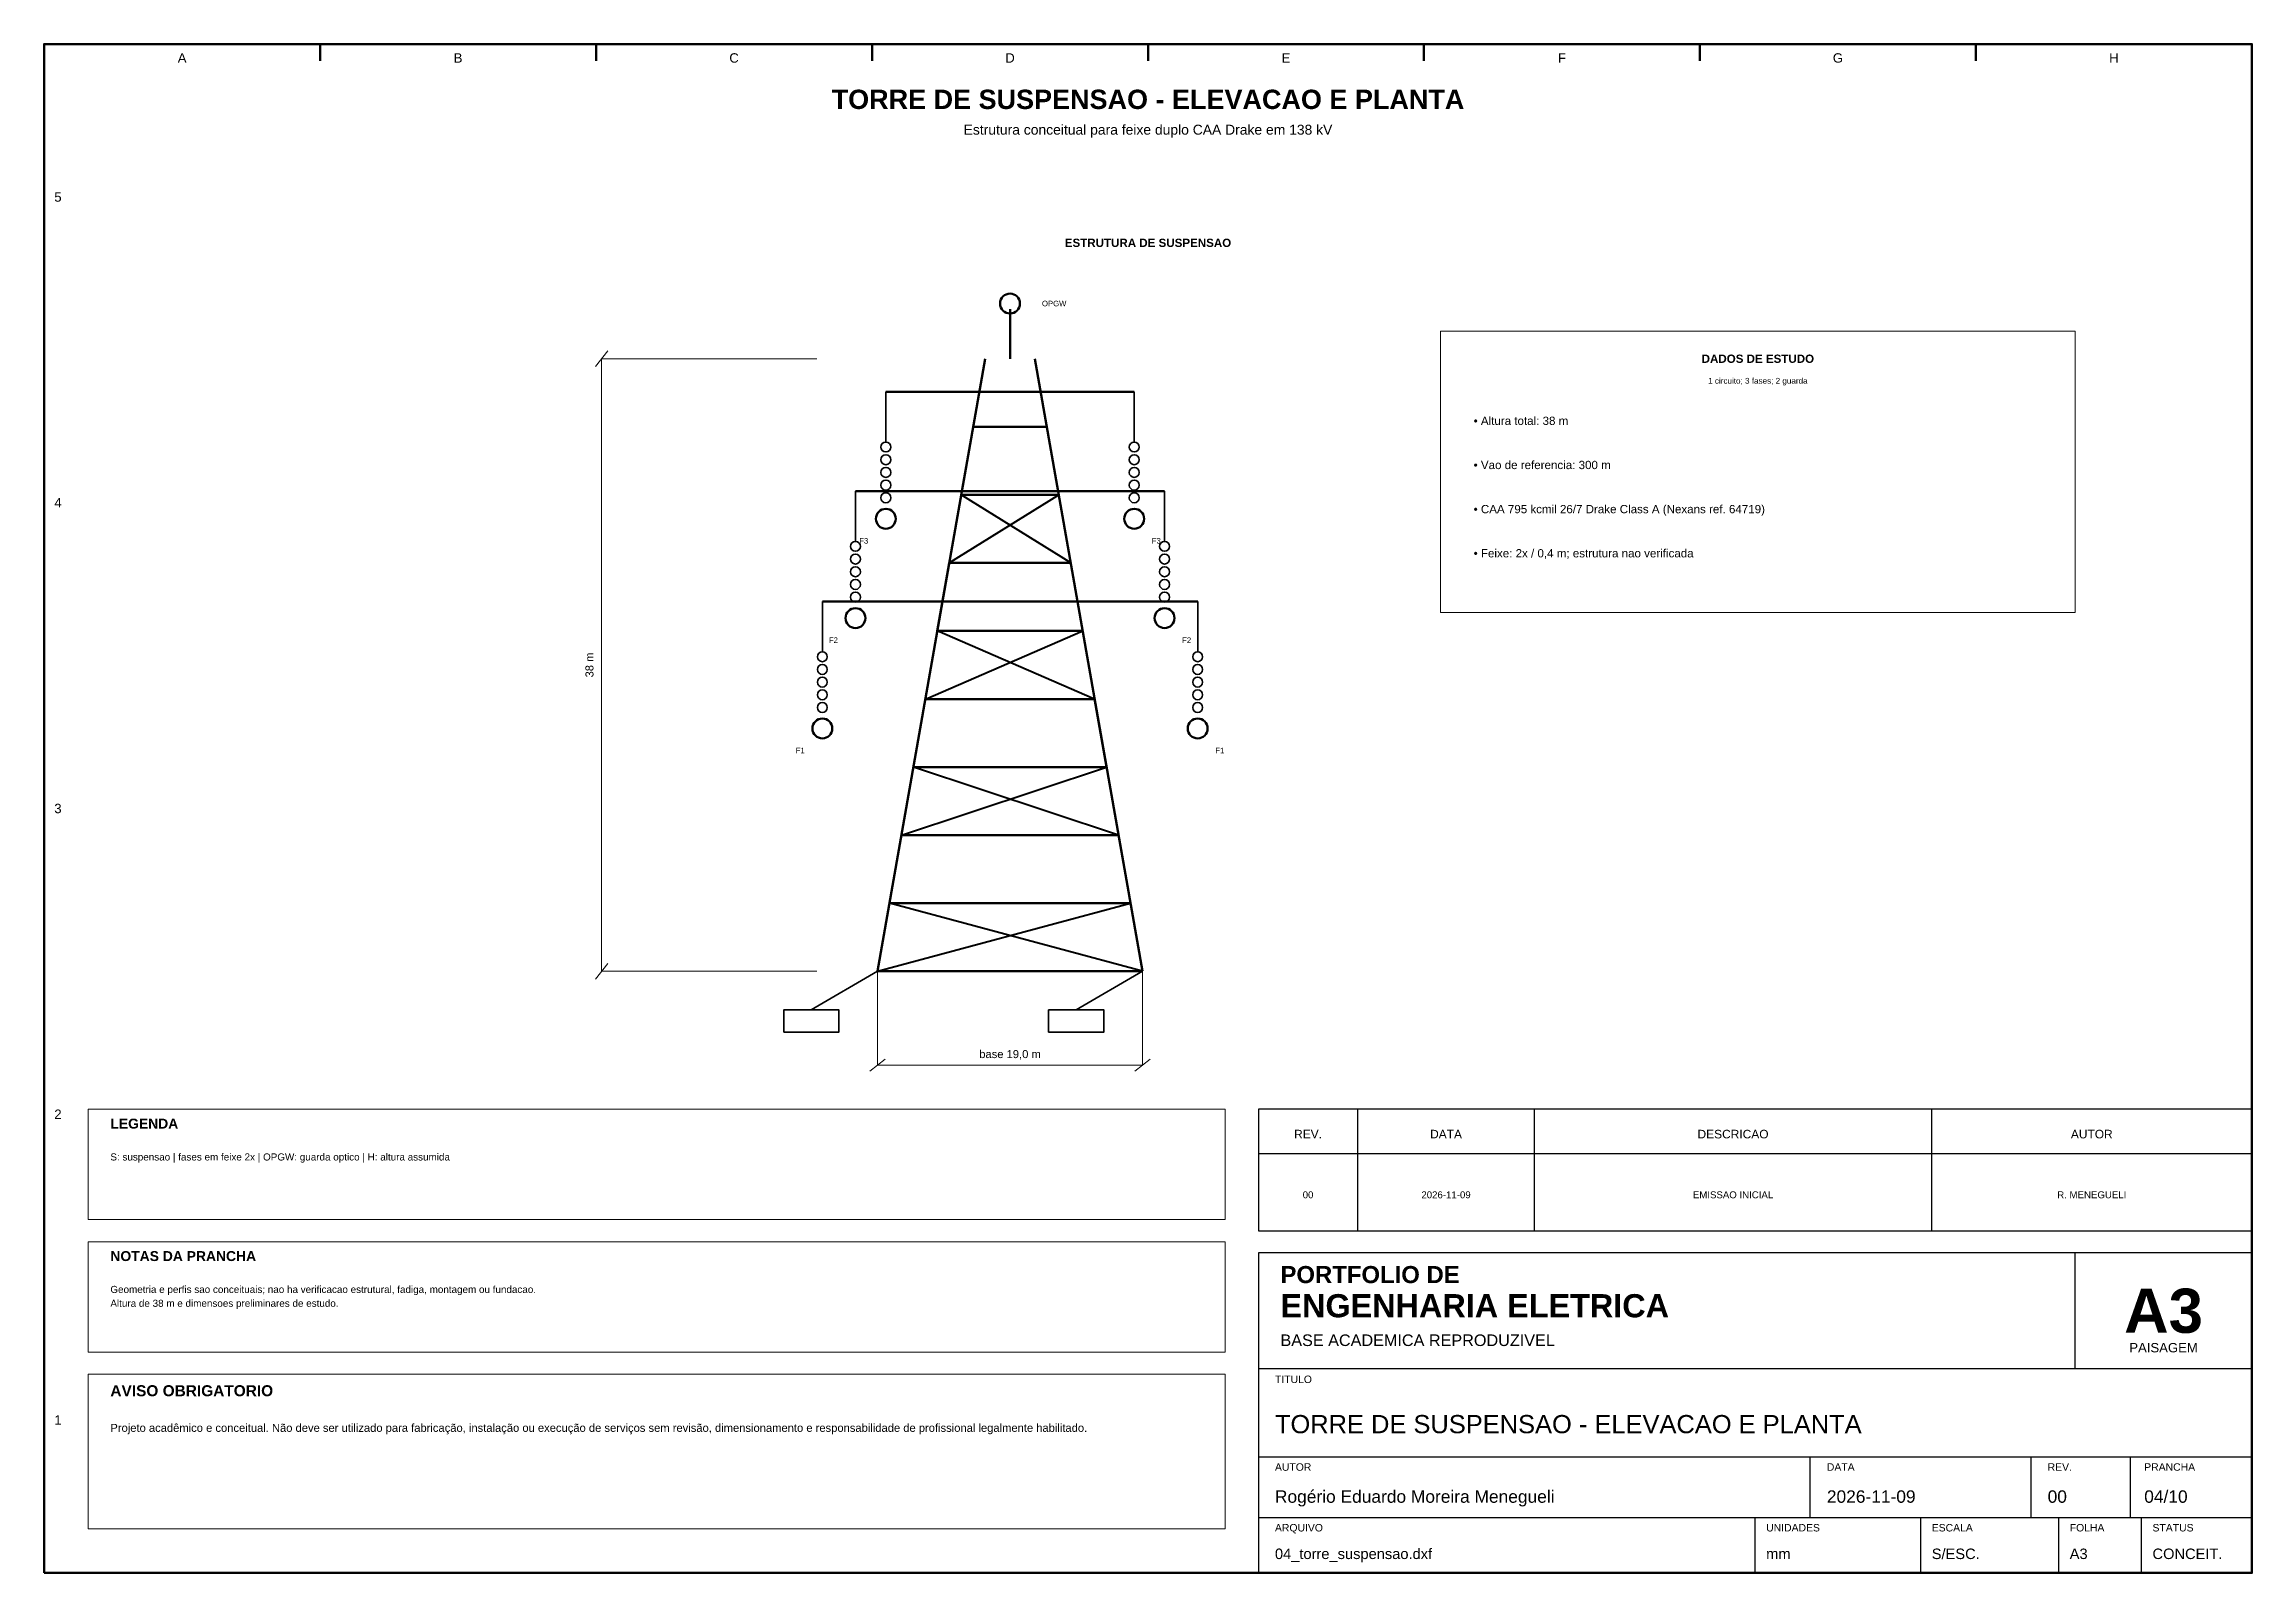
# Model space of a CAD drawing. Header units: millimetres. Extents: x 10 to 410, y 10 to 287.
import ezdxf
from ezdxf.enums import TextEntityAlignment as Align

# ---------------------------------------------------------------- set-up
doc = ezdxf.new("R2010")
doc.units = ezdxf.units.MM
for name, color, linetype, lineweight in [('00_MOLDURA', 7, 'CONTINUOUS', 50), ('01_CARIMBO', 7, 'CONTINUOUS', 25), ('02_TEXTO', 7, 'CONTINUOUS', 18), ('03_COTAS', 5, 'CONTINUOUS', 18), ('04_EQUIPAMENTOS', 250, 'CONTINUOUS', 35), ('05_POTENCIA', 1, 'CONTINUOUS', 50), ('08_CABOS', 160, 'CONTINUOUS', 35), ('11_ARQUITETURA', 8, 'CONTINUOUS', 18), ('12_LEGENDA', 7, 'CONTINUOUS', 18), ('13_NOTAS', 7, 'CONTINUOUS', 18)]:
    doc.layers.add(name, color=color, linetype=linetype, lineweight=lineweight)
doc.styles.add('PORTFOLIO_TEXTO', font='arial.ttf')
doc.styles.add('PORTFOLIO_TITULO', font='arialbd.ttf', dxfattribs={"width": 0.92})

# ---------------------------------------------------------------- blocks, each defined once
blk = doc.blocks.new('CARIMBO_A3')
at = {"layer": '01_CARIMBO'}
for p, q in [((148, 37), (148, 58)), ((0, 37), (180, 37)), ((0, 21), (180, 21)), ((100, 10), (100, 21)), ((140, 10), (140, 21)), ((158, 10), (158, 21)), ((0, 10), (180, 10)), ((90, 0), (90, 10)), ((120, 0), (120, 10)), ((145, 0), (145, 10)), ((160, 0), (160, 10))]:
    blk.add_line(p, q, dxfattribs=at)
blk.add_lwpolyline([(0, 0), (180, 0), (180, 58), (0, 58)], close=True, dxfattribs=at)
at = {"layer": '01_CARIMBO', "style": 'PORTFOLIO_TEXTO'}
for s, p in [('TITULO', (3, 34.4)), ('AUTOR', (3, 18.5)), ('DATA', (103, 18.5)), ('REV.', (143, 18.5)), ('PRANCHA', (160.5, 18.5)), ('ARQUIVO', (3, 7.5)), ('UNIDADES', (92, 7.5)), ('ESCALA', (122, 7.5)), ('FOLHA', (147, 7.5)), ('STATUS', (162, 7.5))]:
    blk.add_text(s, height=1.35, dxfattribs=at).set_placement(p)
at = {"layer": '02_TEXTO'}
for s, height, style, p in [('PORTFOLIO DE', 3.1, 'PORTFOLIO_TITULO', (4, 52.5)), ('ENGENHARIA ELETRICA', 4.2, 'PORTFOLIO_TITULO', (4, 46.3)), ('BASE ACADEMICA REPRODUZIVEL', 2.1, 'PORTFOLIO_TEXTO', (4, 41.1))]:
    blk.add_text(s, height=height, dxfattribs=dict(at, style=style)).set_placement(p)
for s, height, style, p in [('A3', 8, 'PORTFOLIO_TITULO', (164, 47.5)), ('PAISAGEM', 1.7, 'PORTFOLIO_TEXTO', (164, 40.8))]:
    blk.add_text(s, height=height, dxfattribs=dict(at, style=style)).set_placement(p, align=Align.MIDDLE_CENTER)
at = {"layer": '02_TEXTO', "style": 'PORTFOLIO_TEXTO'}
for tag, p, height in [('TITULO', (3, 25.3), 3.3), ('AUTOR', (3, 12.7), 2.25), ('DATA', (103, 12.7), 2.25), ('REVISAO', (143, 12.7), 2.25), ('PRANCHA', (160.5, 12.7), 2.25), ('ARQUIVO', (3, 2.5), 1.9), ('UNIDADES', (92, 2.5), 1.9), ('ESCALA', (122, 2.5), 1.9), ('FOLHA', (147, 2.5), 1.9), ('STATUS', (162, 2.5), 1.9)]:
    blk.add_attdef(tag, p, '', height=height, dxfattribs=at)

msp = doc.modelspace()

# ---------------------------------------------------------------- linework, layer by layer
at = {"layer": '00_MOLDURA'}
for p, q in [((60, 287), (60, 284)), ((110, 287), (110, 284)), ((160, 287), (160, 284)), ((210, 287), (210, 284)), ((260, 287), (260, 284)), ((310, 287), (310, 284)), ((360, 287), (360, 284))]:
    msp.add_line(p, q, dxfattribs=at)
msp.add_lwpolyline([(10, 10), (410, 10), (410, 287), (10, 287)], close=True, dxfattribs=at)
at = {"layer": '01_CARIMBO'}
for p, q in [((248, 72), (248, 94)), ((280, 72), (280, 94)), ((352, 72), (352, 94)), ((230, 86), (410, 86))]:
    msp.add_line(p, q, dxfattribs=at)
msp.add_lwpolyline([(230, 72), (410, 72), (410, 94), (230, 94)], close=True, dxfattribs=at)
at = {"layer": '03_COTAS'}
for p, q in [((109.9, 228.6), (112.1, 231.4)), ((150, 230), (111, 230)), ((111, 119), (111, 230)), ((109.9, 117.6), (112.1, 120.4)), ((150, 119), (111, 119)), ((161, 119), (161, 102)), ((209, 119), (209, 102)), ((159.6, 100.9), (162.4, 103.1)), ((161, 102), (209, 102)), ((207.6, 100.9), (210.4, 103.1))]:
    msp.add_line(p, q, dxfattribs=at)
at = {"layer": '04_EQUIPAMENTOS', "lineweight": 70}
for p, q in [((180.5, 230), (161, 119)), ((189.5, 230), (209, 119)), ((161, 119), (209, 119))]:
    msp.add_line(p, q, dxfattribs=at)
at = {"layer": '04_EQUIPAMENTOS', "lineweight": 60}
for p, q in [((162.5, 224), (207.5, 224)), ((157, 206), (213, 206)), ((151, 186), (219, 186))]:
    msp.add_line(p, q, dxfattribs=at)
at = {"layer": '04_EQUIPAMENTOS'}
for p, q in [((162.5, 224), (162.5, 215)), ((207.5, 224), (207.5, 215)), ((157, 206), (157, 197)), ((213, 206), (213, 197)), ((151, 186), (151, 177)), ((219, 186), (219, 177)), ((161, 119), (149, 112)), ((209, 119), (197, 112))]:
    msp.add_line(p, q, dxfattribs=at)
at = {"layer": '04_EQUIPAMENTOS', "lineweight": 40}
for p, q in [((176.17, 205.33), (178.33, 217.67)), ((193.83, 205.33), (191.67, 217.67)), ((174, 193), (193.83, 205.33)), ((196, 193), (176.17, 205.33)), ((171.83, 180.67), (174, 193)), ((198.17, 180.67), (196, 193)), ((169.67, 168.33), (198.17, 180.67)), ((200.33, 168.33), (171.83, 180.67)), ((167.5, 156), (169.67, 168.33)), ((202.5, 156), (200.33, 168.33)), ((165.33, 143.67), (202.5, 156)), ((204.67, 143.67), (167.5, 156)), ((163.17, 131.33), (165.33, 143.67)), ((206.83, 131.33), (204.67, 143.67)), ((161, 119), (206.83, 131.33)), ((209, 119), (163.17, 131.33))]:
    msp.add_line(p, q, dxfattribs=at)
at = {"layer": '04_EQUIPAMENTOS', "lineweight": 50}
for p, q in [((178.33, 217.67), (191.67, 217.67)), ((176.17, 205.33), (193.83, 205.33)), ((174, 193), (196, 193)), ((171.83, 180.67), (198.17, 180.67)), ((169.67, 168.33), (200.33, 168.33)), ((167.5, 156), (202.5, 156)), ((165.33, 143.67), (204.67, 143.67)), ((163.17, 131.33), (206.83, 131.33))]:
    msp.add_line(p, q, dxfattribs=at)
at = {"layer": '04_EQUIPAMENTOS'}
for points in [[(144, 108), (154, 108), (154, 112), (144, 112)], [(192, 108), (202, 108), (202, 112), (192, 112)]]:
    msp.add_lwpolyline(points, close=True, dxfattribs=at)
for centre in [(162.5, 214), (162.5, 211.7), (207.5, 214), (207.5, 211.7), (162.5, 209.4), (162.5, 207.1), (207.5, 209.4), (207.5, 207.1), (162.5, 204.8), (207.5, 204.8), (157, 196), (213, 196), (157, 193.7), (157, 191.4), (213, 193.7), (213, 191.4), (157, 189.1), (213, 189.1), (157, 186.8), (213, 186.8), (151, 176), (219, 176), (151, 173.7), (151, 171.4), (219, 173.7), (219, 171.4), (151, 169.1), (219, 169.1), (151, 166.8), (219, 166.8)]:
    msp.add_circle(centre, 0.9, dxfattribs=at)
at = {"layer": '05_POTENCIA'}
msp.add_line((185, 230), (185, 239), dxfattribs=at)
for centre in [(185, 240), (162.5, 201), (207.5, 201), (157, 183), (213, 183), (151, 163), (219, 163)]:
    msp.add_circle(centre, 1.8, dxfattribs=at)
at = {"layer": '11_ARQUITETURA'}
msp.add_lwpolyline([(263, 184), (378, 184), (378, 235), (263, 235)], close=True, dxfattribs=at)
at = {"layer": '12_LEGENDA'}
msp.add_lwpolyline([(18, 74), (224, 74), (224, 94), (18, 94)], close=True, dxfattribs=at)
at = {"layer": '13_NOTAS'}
for points in [[(18, 50), (224, 50), (224, 70), (18, 70)], [(18, 18), (224, 18), (224, 46), (18, 46)]]:
    msp.add_lwpolyline(points, close=True, dxfattribs=at)

# ---------------------------------------------------------------- block references
at = {"layer": '01_CARIMBO'}
msp.add_blockref('CARIMBO_A3', (230, 10), dxfattribs=at).add_auto_attribs({'TITULO': 'TORRE DE SUSPENSAO - ELEVACAO E PLANTA', 'AUTOR': 'Rogério Eduardo Moreira Menegueli', 'DATA': '2026-11-09', 'REVISAO': '00', 'PRANCHA': '04/10', 'ARQUIVO': '04_torre_suspensao.dxf', 'UNIDADES': 'mm', 'ESCALA': 'S/ESC.', 'FOLHA': 'A3', 'STATUS': 'CONCEIT.'})

# ---------------------------------------------------------------- texts
at = {"layer": '00_MOLDURA', "style": 'PORTFOLIO_TEXTO'}
for s, p in [('A', (35, 284.5)), ('B', (85, 284.5)), ('C', (135, 284.5)), ('D', (185, 284.5)), ('E', (235, 284.5)), ('F', (285, 284.5)), ('G', (335, 284.5)), ('H', (385, 284.5)), ('5', (12.5, 259.3)), ('4', (12.5, 203.9)), ('3', (12.5, 148.5)), ('2', (12.5, 93.1)), ('1', (12.5, 37.7))]:
    msp.add_text(s, height=1.7, dxfattribs=at).set_placement(p, align=Align.MIDDLE_CENTER)
at = {"layer": '01_CARIMBO', "style": 'PORTFOLIO_TEXTO'}
for s, p in [('REV.', (239, 89.5)), ('DATA', (264, 89.5)), ('DESCRICAO', (316, 89.5)), ('AUTOR', (381, 89.5))]:
    msp.add_text(s, height=1.55, dxfattribs=at).set_placement(p, align=Align.MIDDLE_CENTER)
at = {"layer": '02_TEXTO'}
for s, height, style, p in [('TORRE DE SUSPENSAO - ELEVACAO E PLANTA', 3.5, 'PORTFOLIO_TITULO', (210, 277)), ('Estrutura conceitual para feixe duplo CAA Drake em 138 kV', 1.8, 'PORTFOLIO_TEXTO', (210, 271.5)), ('1 circuito; 3 fases; 2 guarda', 1.05, 'PORTFOLIO_TEXTO', (320.5, 226)), ('00', 1.25, 'PORTFOLIO_TEXTO', (239, 78.5)), ('2026-11-09', 1.25, 'PORTFOLIO_TEXTO', (264, 78.5)), ('EMISSAO INICIAL', 1.25, 'PORTFOLIO_TEXTO', (316, 78.5)), ('R. MENEGUELI', 1.25, 'PORTFOLIO_TEXTO', (381, 78.5))]:
    msp.add_text(s, height=height, dxfattribs=dict(at, style=style)).set_placement(p, align=Align.MIDDLE_CENTER)
at = {"layer": '02_TEXTO', "style": 'PORTFOLIO_TEXTO'}
for s, p in [('• Altura total: 38 m', (269, 218)), ('• Vao de referencia: 300 m', (269, 210)), ('• CAA 795 kcmil 26/7 Drake Class A (Nexans ref. 64719)', (269, 202)), ('• Feixe: 2x / 0,4 m; estrutura nao verificada', (269, 194))]:
    msp.add_text(s, height=1.5, dxfattribs=at).set_placement(p)
at = {"layer": '03_COTAS', "style": 'PORTFOLIO_TEXTO'}
msp.add_text('38 m', height=1.45, rotation=90, dxfattribs=at).set_placement((108.8, 174.5), align=Align.MIDDLE_CENTER)
msp.add_text('base 19,0 m', height=1.45, dxfattribs=at).set_placement((185, 104), align=Align.MIDDLE_CENTER)
at = {"layer": '04_EQUIPAMENTOS', "style": 'PORTFOLIO_TITULO'}
msp.add_text('ESTRUTURA DE SUSPENSAO', height=1.5, dxfattribs=at).set_placement((210, 251), align=Align.MIDDLE_CENTER)
at = {"layer": '05_POTENCIA', "style": 'PORTFOLIO_TEXTO'}
for s, p in [('F3', (158.5, 197)), ('F3', (211.5, 197)), ('F2', (153, 179)), ('F2', (217, 179)), ('F1', (147, 159)), ('F1', (223, 159))]:
    msp.add_text(s, height=1, dxfattribs=at).set_placement(p, align=Align.MIDDLE_CENTER)
at = {"layer": '08_CABOS', "style": 'PORTFOLIO_TEXTO'}
msp.add_text('OPGW', height=1, dxfattribs=at).set_placement((193, 240), align=Align.MIDDLE_CENTER)
at = {"layer": '11_ARQUITETURA', "style": 'PORTFOLIO_TITULO'}
msp.add_text('DADOS DE ESTUDO', height=1.5, dxfattribs=at).set_placement((320.5, 230), align=Align.MIDDLE_CENTER)
at = {"layer": '12_LEGENDA', "style": 'PORTFOLIO_TITULO'}
msp.add_text('LEGENDA', height=1.8, dxfattribs=at).set_placement((22, 90.5))
at = {"layer": '12_LEGENDA', "insert": (22, 86), "char_height": 1.28, "width": 198, "attachment_point": 1, "line_spacing_factor": 1.18, "style": 'PORTFOLIO_TEXTO'}
msp.add_mtext('S: suspensao | fases em feixe 2x | OPGW: guarda optico | H: altura assumida', dxfattribs=at)
at = {"layer": '13_NOTAS', "style": 'PORTFOLIO_TITULO'}
for s, height, p in [('NOTAS DA PRANCHA', 1.8, (22, 66.5)), ('AVISO OBRIGATORIO', 2, (22, 42))]:
    msp.add_text(s, height=height, dxfattribs=at).set_placement(p)
at = {"layer": '13_NOTAS', "width": 198, "attachment_point": 1, "line_spacing_factor": 1.18, "style": 'PORTFOLIO_TEXTO'}
for s, insert, char_height in [('Geometria e perfis sao conceituais; nao ha verificacao estrutural, fadiga, montagem ou fundacao.\\PAltura de 38 m e dimensoes preliminares de estudo.', (22, 62), 1.28), ('Projeto acadêmico e conceitual. Não deve ser utilizado para fabricação, instalação ou execução de serviços sem revisão, dimensionamento e responsabilidade de profissional legalmente habilitado.', (22, 37), 1.45)]:
    msp.add_mtext(s, dxfattribs=dict(at, insert=insert, char_height=char_height))

doc.saveas('drawing.dxf')
